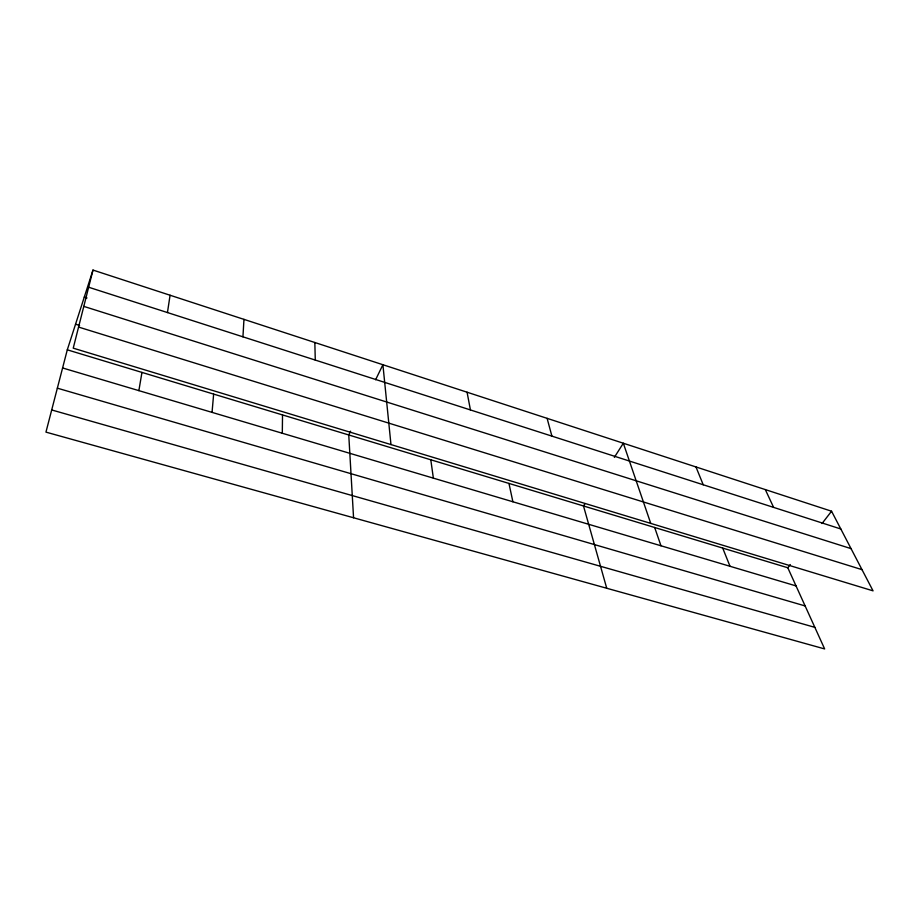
<?xml version="1.0" encoding="UTF-8"?>
<svg xmlns="http://www.w3.org/2000/svg" width="919" height="919" viewBox="0 0 919 919"><rect width="100%" height="100%" fill="white"/><g stroke="black" fill="none" stroke-linecap="round" stroke-linejoin="round"><path stroke-width="1.38" d="M282.305 433.263L282.524 414.928M242.938 336.825L243.96 319.364M212.048 412.39L213.645 394.102M167.453 312.563L170.072 295.24M138.872 390.644L141.951 372.413M92.991 270.071L73.233 348.163L873.05 590.848L831.557 511.217L92.991 270.071L67.294 349.829L45.95 432.125L824.642 648.929L787.801 567.77L67.294 349.829M350.587 431.195L348.76 434.974L353.562 517.776M375.618 379.731L382.901 364.728L390.977 444.578M585.012 503.589L583.496 505.967L606.735 588.263M614.351 457.352L623.323 443.234L650.744 523.393M787.801 567.77L790.294 564.542M822.011 523.554L831.557 511.217M51.694 409.954L814.843 627.355M57.346 388.174L805.124 605.943M62.584 367.968L796.038 585.908M78.575 327.072L861.999 569.642M75.542 324.212L79.585 325.464M83.801 306.383L851.051 548.632M84.284 297.101L87.006 297.963M88.649 287.233L840.816 528.988M765.309 489.586L773.614 507.391M695.97 466.955L703.23 484.772M722.702 548.08L730.019 566.299M654.673 527.495L660.968 545.783M547.104 418.34L551.905 436.134M508.954 483.417L512.894 501.774M467.07 392.218L470.436 409.943M430.793 459.787L433.366 478.144M314.838 342.511L315.274 360.076"/></g></svg>
